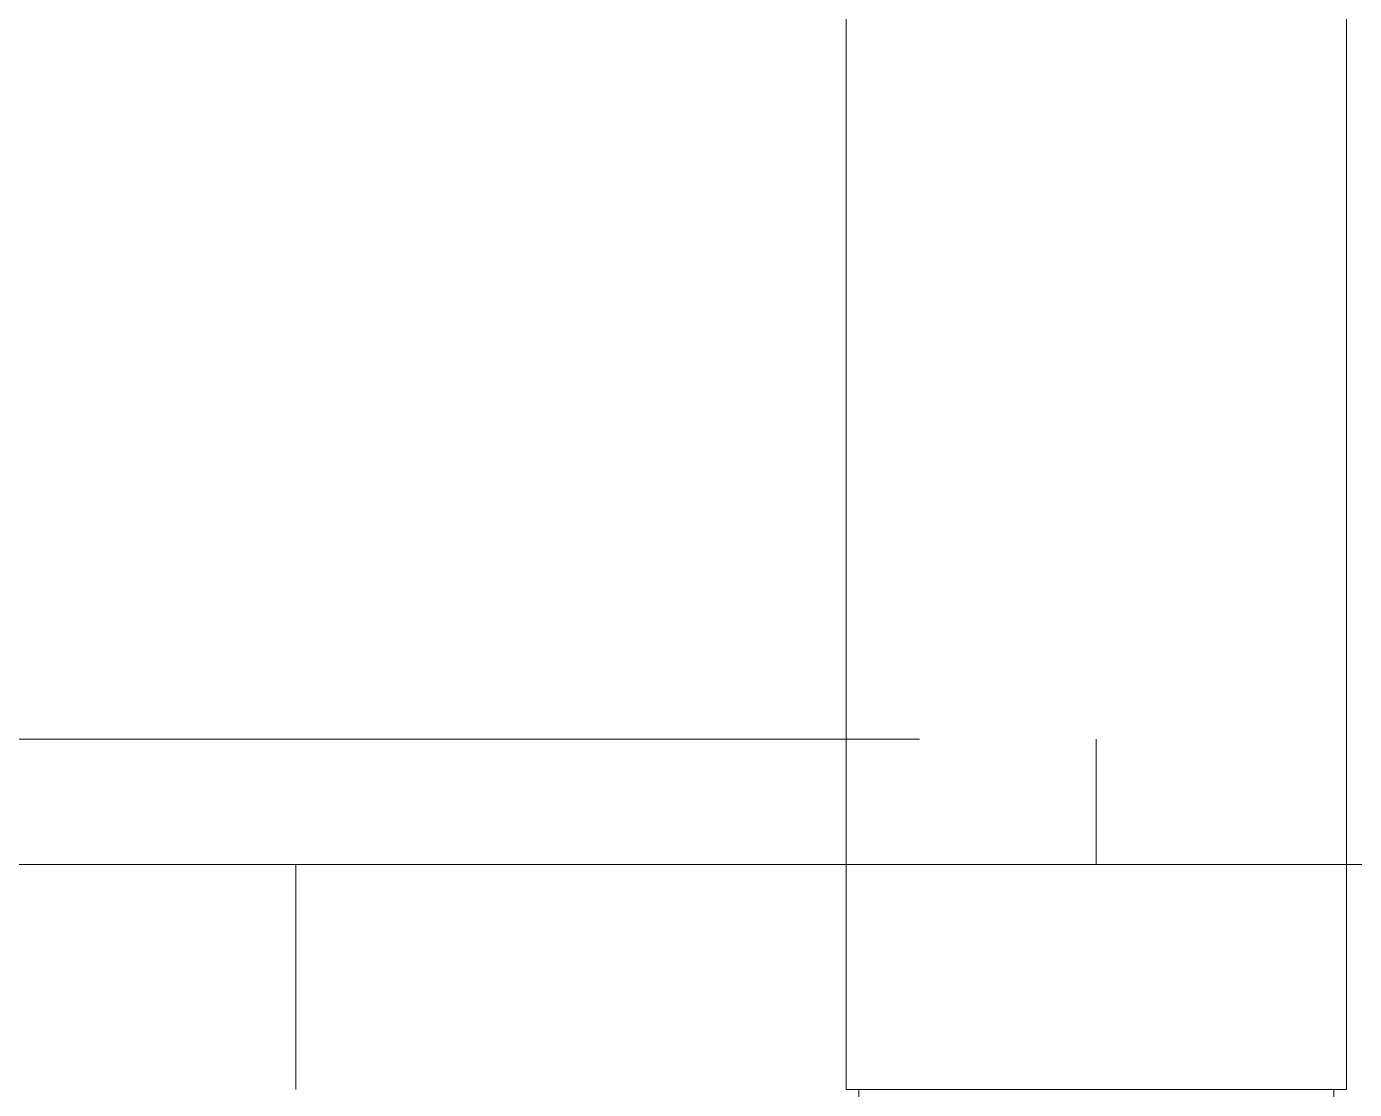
# Model space of a CAD drawing. Header units: millimetres. Extents: x 35540 to 832230, y -10956 to 416550.
# Drawn here: x 197675.3 to 197728.4, y 42057.5 to 42100 of the extents above; entities that cross this region are included whole.
import ezdxf

# ---------------------------------------------------------------- set-up
doc = ezdxf.new("R2010")
doc.units = ezdxf.units.MM
doc.layers.add('Q-CASE', color=31, linetype='Continuous', lineweight=5)

# ---------------------------------------------------------------- blocks, each defined once
blk = doc.blocks.new('DLN_Cat Ladder - 750x750x5000 _WDH_-9766194-2_F U_F_A_')
at = {"layer": 'Q-CASE'}
for p, q in [((-189.3, -699), (-189.3, -710.195)), ((-189.3, -749), (-189.3, -699)), ((-180.3, -707), (-265.3, -707)), ((-180.3, -707), (-265.3, -707)), ((-180.3, -707), (-265.3, -707)), ((-180.3, -707), (-265.3, -707)), ((-180.3, -707), (-265.3, -707)), ((-180.3, -707), (-265.3, -707)), ((-180.3, -707), (-265.3, -707)), ((-180.3, -707), (-265.3, -707)), ((-180.3, -707), (-265.3, -707)), ((-180.3, -707), (-265.3, -707)), ((-180.3, -707.341), (-180.3, -707)), ((-180.3, -707), (-180.3, -707.341)), ((-180.3, -707.341), (-180.3, -707)), ((-180.3, -707), (-180.3, -707.341)), ((-180.3, -707.341), (-180.3, -707)), ((-180.3, -707), (-180.3, -707.341)), ((-180.3, -707.341), (-180.3, -707)), ((-180.3, -707), (-180.3, -707.341)), ((-180.3, -707.341), (-180.3, -707)), ((-180.3, -707), (-180.3, -707.341)), ((-180.3, -707.341), (-180.3, -707)), ((-180.3, -707), (-180.3, -707.341)), ((-180.3, -707.341), (-180.3, -707)), ((-180.3, -707), (-180.3, -707.341)), ((-180.3, -707.341), (-180.3, -707)), ((-180.3, -707), (-180.3, -707.341)), ((-180.3, -707.341), (-180.3, -707)), ((-180.3, -707), (-180.3, -707.341)), ((-180.3, -707.341), (-180.3, -707)), ((-180.3, -707), (-180.3, -727)), ((-180.3, -708.34), (-180.3, -707.341)), ((-180.3, -707.341), (-180.3, -708.34)), ((-180.3, -708.34), (-180.3, -707.341)), ((-180.3, -707.341), (-180.3, -708.34)), ((-180.3, -708.34), (-180.3, -707.341)), ((-180.3, -707.341), (-180.3, -708.34)), ((-180.3, -708.34), (-180.3, -707.341)), ((-180.3, -707.341), (-180.3, -708.34)), ((-180.3, -708.34), (-180.3, -707.341)), ((-180.3, -707.341), (-180.3, -708.34)), ((-180.3, -708.34), (-180.3, -707.341)), ((-180.3, -707.341), (-180.3, -708.34)), ((-180.3, -708.34), (-180.3, -707.341)), ((-180.3, -707.341), (-180.3, -708.34)), ((-180.3, -708.34), (-180.3, -707.341)), ((-180.3, -707.341), (-180.3, -708.34)), ((-180.3, -708.34), (-180.3, -707.341)), ((-180.3, -707.341), (-180.3, -708.34)), ((-180.3, -708.34), (-180.3, -707.341)), ((-180.3, -710.282), (-180.3, -707.5)), ((-180.3, -707.5), (-180.3, -710.282)), ((-180.3, -710.282), (-180.3, -707.5)), ((-180.3, -707.5), (-180.3, -710.282)), ((-180.3, -707.824), (-180.3, -707.5)), ((-180.3, -707.5), (-180.3, -707.824)), ((-180.3, -710.282), (-180.3, -707.5)), ((-180.3, -707.5), (-180.3, -710.282)), ((-180.3, -708.773), (-180.3, -707.5)), ((-180.3, -707.5), (-180.3, -710.282)), ((-180.3, -707.824), (-180.3, -707.5)), ((-180.3, -707.5), (-180.3, -707.824)), ((-180.3, -707.824), (-180.3, -707.5)), ((-180.3, -707.5), (-180.3, -710.282)), ((-180.3, -710.282), (-180.3, -707.5)), ((-180.3, -707.5), (-180.3, -707.824)), ((-180.3, -708.773), (-180.3, -707.5)), ((-180.3, -707.5), (-180.3, -710.282)), ((-180.3, -710.282), (-180.3, -707.5)), ((-180.3, -707.5), (-180.3, -710.282)), ((-180.3, -708.773), (-180.3, -707.5)), ((-180.3, -707.5), (-180.3, -708.773)), ((-180.3, -707.824), (-180.3, -707.5)), ((-180.3, -707.5), (-180.3, -710.282)), ((-180.3, -708.773), (-180.3, -707.5)), ((-180.3, -707.5), (-180.3, -707.824)), ((-180.3, -708.773), (-180.3, -707.5)), ((-180.3, -707.5), (-180.3, -710.282)), ((-180.3, -708.773), (-180.3, -707.5)), ((-180.3, -707.5), (-180.3, -707.824)), ((-180.3, -707.824), (-180.3, -707.5)), ((-180.3, -707.5), (-180.3, -707.824)), ((269.7, -707.5), (-180.3, -707.5)), ((-180.3, -710.282), (-180.3, -707.5)), ((-180.3, -707.5), (-180.3, -710.282)), ((-180.3, -708.773), (-180.3, -707.5)), ((-180.3, -707.5), (-180.3, -707.824)), ((-180.3, -710.282), (-180.3, -707.824)), ((-180.3, -707.824), (-180.3, -710.282)), ((-180.3, -708.773), (-180.3, -707.824)), ((-180.3, -707.824), (-180.3, -710.282)), ((-180.3, -710.282), (-180.3, -707.824)), ((-180.3, -707.824), (-180.3, -710.282)), ((-180.3, -710.282), (-180.3, -707.824)), ((-180.3, -707.824), (-180.3, -708.773)), ((-180.3, -707.824), (-180.3, -710.282)), ((-180.3, -710.282), (-180.3, -707.824)), ((-180.3, -707.824), (-180.3, -710.282)), ((-180.3, -707.824), (-180.3, -710.282)), ((-180.3, -709.929), (-180.3, -708.34)), ((-180.3, -708.34), (-180.3, -709.929)), ((-180.3, -709.929), (-180.3, -708.34)), ((-180.3, -708.34), (-180.3, -709.929)), ((-180.3, -709.929), (-180.3, -708.34)), ((-180.3, -708.34), (-180.3, -709.929)), ((-180.3, -709.929), (-180.3, -708.34)), ((-180.3, -708.34), (-180.3, -709.929)), ((-180.3, -709.929), (-180.3, -708.34)), ((-180.3, -708.34), (-180.3, -709.929)), ((-180.3, -709.929), (-180.3, -708.34)), ((-180.3, -708.34), (-180.3, -709.929)), ((-180.3, -709.929), (-180.3, -708.34)), ((-180.3, -708.34), (-180.3, -709.929)), ((-180.3, -709.929), (-180.3, -708.34)), ((-180.3, -708.34), (-180.3, -709.929)), ((-180.3, -709.929), (-180.3, -708.34)), ((-180.3, -708.34), (-180.3, -709.929)), ((-180.3, -709.929), (-180.3, -708.34)), ((-180.3, -710.282), (-180.3, -708.773)), ((-180.3, -710.282), (-180.3, -708.773)), ((-180.3, -710.282), (-180.3, -708.773)), ((-180.3, -710.282), (-180.3, -708.773)), ((-180.3, -708.773), (-180.3, -710.282)), ((-180.3, -710.282), (-180.3, -708.773)), ((-180.3, -708.773), (-180.3, -710.282)), ((-180.3, -710.282), (-180.3, -708.773)), ((-180.3, -710.282), (-180.3, -708.773)), ((-180.3, -710.282), (-180.3, -708.773)), ((-180.3, -716.9), (-180.3, -709.929)), ((-180.3, -709.929), (-180.3, -712)), ((-180.3, -716.9), (-180.3, -709.929)), ((-180.3, -709.929), (-180.3, -716.9)), ((-180.3, -716.9), (-180.3, -709.929)), ((-180.3, -709.929), (-180.3, -716.9)), ((-180.3, -714.412), (-180.3, -709.929)), ((-180.3, -709.929), (-180.3, -716.9)), ((-180.3, -716.9), (-180.3, -709.929)), ((-180.3, -709.929), (-180.3, -714.412)), ((-180.3, -716.9), (-180.3, -709.929)), ((-180.3, -709.929), (-180.3, -712)), ((-180.3, -712), (-180.3, -709.929)), ((-180.3, -709.929), (-180.3, -714.412)), ((-180.3, -716.9), (-180.3, -709.929)), ((-180.3, -709.929), (-180.3, -716.9)), ((-180.3, -712), (-180.3, -709.929)), ((-180.3, -709.929), (-180.3, -712)), ((-180.3, -716.9), (-180.3, -709.929)), ((-180.3, -716.9), (-180.3, -710.282)), ((-180.3, -710.282), (-180.3, -716.9)), ((-180.3, -716.9), (-180.3, -710.282)), ((-180.3, -710.282), (-180.3, -716.9)), ((-180.3, -716.9), (-180.3, -710.282)), ((-180.3, -710.282), (-180.3, -716.9)), ((-180.3, -712.25), (-180.3, -710.282)), ((-180.3, -710.282), (-180.3, -712.25)), ((-180.3, -716.9), (-180.3, -710.282)), ((-180.3, -710.282), (-180.3, -716.9)), ((-180.3, -716.9), (-180.3, -710.282)), ((-180.3, -710.282), (-180.3, -716.9)), ((-180.3, -716.9), (-180.3, -710.282)), ((-180.3, -710.282), (-180.3, -716.9)), ((-180.3, -716.9), (-180.3, -710.282)), ((-180.3, -710.282), (-180.3, -712.25)), ((-180.3, -712.25), (-180.3, -710.282)), ((-180.3, -710.282), (-180.3, -716.9)), ((-180.3, -716.9), (-180.3, -710.282)), ((-180.3, -710.282), (-180.3, -716.9)), ((-180.3, -714.541), (-180.3, -710.282)), ((-180.3, -710.282), (-180.3, -712.25)), ((-180.3, -716.9), (-180.3, -710.282)), ((-180.3, -710.282), (-180.3, -714.541)), ((-180.3, -712.25), (-180.3, -710.282)), ((-180.3, -710.282), (-180.3, -712.25)), ((-180.3, -712.25), (-180.3, -710.282)), ((-180.3, -710.282), (-180.3, -712.25)), ((-180.3, -712.25), (-180.3, -710.282)), ((-180.3, -710.282), (-180.3, -712.25)), ((-180.3, -712.25), (-180.3, -710.282)), ((-180.3, -710.282), (-180.3, -714.541)), ((-180.3, -714.541), (-180.3, -710.282)), ((-180.3, -710.282), (-180.3, -716.9)), ((-180.3, -714.541), (-180.3, -710.282)), ((-180.3, -710.282), (-180.3, -716.9)), ((-189.3, -711.941), (-189.3, -717.057)), ((-180.3, -712), (-180.3, -714.412)), ((-180.3, -712), (-180.3, -716.9)), ((-180.3, -716.9), (-180.3, -712)), ((-180.3, -716.9), (-180.3, -712)), ((-180.3, -712), (-180.3, -716.9)), ((-180.3, -716.9), (-180.3, -712.25)), ((-180.3, -712.25), (-180.3, -716.9)), ((-180.3, -712.25), (-180.3, -716.9)), ((-180.3, -714.541), (-180.3, -712.25)), ((-180.3, -712.25), (-180.3, -714.541)), ((-180.3, -714.541), (-180.3, -712.25)), ((-180.3, -712.25), (-180.3, -716.9)), ((-180.3, -714.541), (-180.3, -712.25)), ((-180.3, -712.25), (-180.3, -716.9)), ((-180.3, -714.541), (-180.3, -712.25)), ((-180.3, -712.25), (-180.3, -714.541)), ((-180.3, -716.9), (-180.3, -712.25)), ((-180.3, -714.412), (-180.3, -716.9)), ((-180.3, -716.9), (-180.3, -714.412)), ((-180.3, -714.412), (-180.3, -716.9)), ((-180.3, -714.412), (-180.3, -716.9)), ((-180.3, -716.9), (-180.3, -714.541)), ((-180.3, -716.9), (-180.3, -714.541)), ((-180.3, -714.541), (-180.3, -716.9)), ((-180.3, -714.541), (-180.3, -716.9)), ((-180.3, -716.9), (-180.3, -714.541)), ((-180.3, -716.9), (-180.3, -714.541)), ((-180.3, -716.9), (-180.3, -714.541)), ((-180.3, -714.541), (-180.3, -716.9)), ((-180.3, -714.541), (-180.3, -716.9)), ((-180.3, -716.9), (-180.3, -714.541)), ((-180.3, -716.9), (-180.3, -714.541)), ((-194.3, -717), (-193.749, -717)), ((-193.749, -717), (-194.3, -717)), ((-194.3, -717), (-193.749, -717)), ((-193.749, -717), (-194.3, -717)), ((-193.749, -717), (-189.3, -717)), ((-189.3, -717), (-193.749, -717)), ((-193.749, -717), (-189.3, -717)), ((-189.3, -717), (-193.749, -717)), ((-180.3, -717), (-180.3, -716.9)), ((-180.3, -716.9), (-180.3, -717)), ((-180.3, -717), (-180.3, -716.9)), ((-180.3, -716.9), (-180.3, -717)), ((-180.3, -717), (-180.3, -716.9)), ((-180.3, -716.9), (-180.3, -717)), ((-180.3, -717), (-180.3, -716.9)), ((-180.3, -716.9), (-180.3, -717)), ((-180.3, -717), (-180.3, -716.9)), ((-180.3, -716.9), (-180.3, -717)), ((-180.3, -717), (-180.3, -716.9)), ((-180.3, -716.9), (-180.3, -717)), ((-180.3, -717), (-180.3, -716.9)), ((-180.3, -716.9), (-180.3, -717)), ((-180.3, -717), (-180.3, -716.9)), ((-180.3, -716.9), (-180.3, -717)), ((-180.3, -717), (-180.3, -716.9)), ((-180.3, -716.9), (-180.3, -717)), ((-180.3, -717), (-180.3, -716.9)), ((-180.3, -716.9), (-180.3, -717)), ((-180.3, -717), (-180.3, -716.9)), ((-180.3, -716.9), (-180.3, -717)), ((-180.3, -717), (-180.3, -716.9)), ((-180.3, -716.9), (-180.3, -717)), ((-180.3, -717), (-180.3, -716.9)), ((-180.3, -716.9), (-180.3, -717)), ((-180.3, -717), (-180.3, -716.9)), ((-180.3, -716.9), (-180.3, -717)), ((-180.3, -717), (-180.3, -716.9)), ((-180.3, -716.9), (-180.3, -717)), ((-180.3, -717), (-180.3, -716.9)), ((-180.3, -716.9), (-180.3, -717)), ((-180.3, -717), (-180.3, -716.9)), ((-180.3, -716.9), (-180.3, -717)), ((-180.3, -717), (-180.3, -716.9)), ((-180.3, -716.9), (-180.3, -717)), ((-180.3, -717), (-180.3, -716.9)), ((-180.3, -716.9), (-180.3, -717)), ((-180.3, -717), (-180.3, -716.9)), ((-180.3, -716.9), (-180.3, -717)), ((-180.3, -717), (-180.3, -716.9)), ((-180.3, -716.9), (-180.3, -717)), ((-180.3, -717), (-180.3, -716.9)), ((-180.3, -716.9), (-180.3, -717)), ((-180.3, -717), (-180.3, -716.9)), ((-180.3, -716.9), (-180.3, -717)), ((-180.3, -717), (-180.3, -716.9)), ((-180.3, -716.9), (-180.3, -717)), ((-180.3, -717), (-180.3, -716.9)), ((-180.3, -716.9), (-180.3, -717)), ((-180.3, -717), (-180.3, -716.9)), ((-180.3, -716.9), (-180.3, -717)), ((-180.3, -717), (-180.3, -716.9)), ((-180.3, -716.9), (-180.3, -717)), ((-180.3, -717), (-180.3, -716.9)), ((-180.3, -723.718), (-180.3, -717)), ((-180.3, -717), (-180.3, -723.718)), ((-180.3, -723.718), (-180.3, -717)), ((-180.3, -717), (-180.3, -719.459)), ((-180.3, -723.718), (-180.3, -717)), ((-180.3, -717), (-180.3, -723.718)), ((-180.3, -719.459), (-180.3, -717)), ((-180.3, -717), (-180.3, -723.718)), ((-180.3, -723.718), (-180.3, -717)), ((-180.3, -717), (-180.3, -723.718)), ((-180.3, -723.718), (-180.3, -717)), ((-180.3, -717), (-180.3, -723.718)), ((-180.3, -723.718), (-180.3, -717)), ((-180.3, -717), (-180.3, -723.718)), ((-180.3, -723.718), (-180.3, -717)), ((-180.3, -717), (-180.3, -719.459)), ((-180.3, -719.459), (-180.3, -717)), ((-180.3, -717), (-180.3, -719.459)), ((-180.3, -719.459), (-180.3, -717)), ((-180.3, -717), (-180.3, -719.459)), ((-180.3, -719.459), (-180.3, -717)), ((-180.3, -717), (-180.3, -723.718)), ((-180.3, -723.718), (-180.3, -717)), ((-180.3, -717), (-180.3, -719.459)), ((-180.3, -721.75), (-180.3, -717)), ((-180.3, -717), (-180.3, -719.459)), ((-180.3, -719.459), (-180.3, -717)), ((-180.3, -717), (-180.3, -719.459)), ((-180.3, -719.459), (-180.3, -717)), ((-180.3, -717), (-180.3, -719.459)), ((-180.3, -719.459), (-180.3, -717)), ((-180.3, -717), (-180.3, -719.459)), ((-180.3, -719.459), (-180.3, -717)), ((-180.3, -717), (-180.3, -719.459)), ((-180.3, -719.459), (-180.3, -717)), ((-180.3, -717), (-180.3, -723.718)), ((-180.3, -724.071), (-180.3, -717)), ((-180.3, -717), (-180.3, -724.071)), ((-180.3, -719.588), (-180.3, -717)), ((-180.3, -717), (-180.3, -722)), ((-180.3, -724.071), (-180.3, -717)), ((-180.3, -717), (-180.3, -724.071)), ((-180.3, -719.588), (-180.3, -717)), ((-180.3, -717), (-180.3, -722)), ((-180.3, -724.071), (-180.3, -717)), ((-180.3, -717), (-180.3, -724.071)), ((-180.3, -724.071), (-180.3, -717)), ((-180.3, -717), (-180.3, -724.071)), ((-180.3, -722), (-180.3, -717)), ((-180.3, -717), (-180.3, -719.588)), ((-180.3, -724.071), (-180.3, -717)), ((-180.3, -717), (-180.3, -724.071)), ((-180.3, -724.071), (-180.3, -717)), ((-180.3, -717), (-180.3, -724.071)), ((-180.3, -724.071), (-180.3, -717)), ((-180.3, -719.459), (-180.3, -723.718)), ((-180.3, -721.75), (-180.3, -719.459)), ((-180.3, -719.459), (-180.3, -721.75)), ((-180.3, -723.718), (-180.3, -719.459)), ((-180.3, -719.459), (-180.3, -723.718)), ((-180.3, -721.75), (-180.3, -719.459)), ((-180.3, -719.459), (-180.3, -723.718)), ((-180.3, -723.718), (-180.3, -719.459)), ((-180.3, -719.459), (-180.3, -723.718)), ((-180.3, -719.459), (-180.3, -721.75)), ((-180.3, -721.75), (-180.3, -719.459)), ((-180.3, -719.459), (-180.3, -721.75)), ((-180.3, -721.75), (-180.3, -719.459)), ((-180.3, -719.459), (-180.3, -721.75)), ((-180.3, -721.75), (-180.3, -719.459)), ((-180.3, -719.459), (-180.3, -721.75)), ((-180.3, -723.718), (-180.3, -719.459)), ((-180.3, -719.459), (-180.3, -721.75)), ((-180.3, -721.75), (-180.3, -719.459)), ((-180.3, -724.071), (-180.3, -719.588)), ((-180.3, -722), (-180.3, -719.588)), ((-180.3, -719.588), (-180.3, -724.071)), ((-180.3, -723.718), (-180.3, -721.75)), ((-180.3, -721.75), (-180.3, -723.718)), ((-180.3, -723.718), (-180.3, -721.75)), ((-180.3, -723.718), (-180.3, -721.75)), ((-180.3, -721.75), (-180.3, -723.718)), ((-180.3, -723.718), (-180.3, -721.75)), ((-180.3, -721.75), (-180.3, -723.718)), ((-180.3, -723.718), (-180.3, -721.75)), ((-180.3, -721.75), (-180.3, -723.718)), ((-180.3, -723.718), (-180.3, -721.75)), ((-180.3, -721.75), (-180.3, -723.718)), ((-180.3, -721.75), (-180.3, -723.718)), ((-180.3, -723.718), (-180.3, -721.75)), ((-180.3, -722), (-180.3, -724.071)), ((-180.3, -724.071), (-180.3, -722)), ((-180.3, -722), (-180.3, -724.071)), ((-180.3, -724.071), (-180.3, -722)), ((-194.3, -767), (-194.3, -724.071)), ((-194.3, -724.071), (-194.3, -767)), ((-194.3, -767), (-194.3, -724.071)), ((-194.3, -724.071), (-194.3, -767)), ((-189.3, -724.071), (-189.3, -767)), ((-189.3, -724.071), (-189.3, -767)), ((-189.3, -724.071), (-189.3, -767)), ((-189.3, -724.071), (-189.3, -767)), ((-189.3, -724.078), (-189.3, -734.355)), ((-180.3, -726.5), (-180.3, -723.718)), ((-180.3, -723.718), (-180.3, -726.5)), ((-180.3, -726.5), (-180.3, -723.718)), ((-180.3, -723.718), (-180.3, -726.5)), ((-180.3, -726.176), (-180.3, -723.718)), ((-180.3, -723.718), (-180.3, -726.5)), ((-180.3, -726.5), (-180.3, -723.718)), ((-180.3, -723.718), (-180.3, -726.176)), ((-180.3, -725.227), (-180.3, -723.718)), ((-180.3, -723.718), (-180.3, -725.227)), ((-180.3, -725.227), (-180.3, -723.718)), ((-180.3, -723.718), (-180.3, -726.5)), ((-180.3, -726.5), (-180.3, -723.718)), ((-180.3, -723.718), (-180.3, -726.5)), ((-180.3, -726.5), (-180.3, -723.718)), ((-180.3, -723.718), (-180.3, -726.5)), ((-180.3, -726.5), (-180.3, -723.718)), ((-180.3, -723.718), (-180.3, -726.5)), ((-180.3, -726.5), (-180.3, -723.718)), ((-180.3, -723.718), (-180.3, -725.227)), ((-180.3, -725.227), (-180.3, -723.718)), ((-180.3, -723.718), (-180.3, -725.227)), ((-180.3, -726.5), (-180.3, -723.718)), ((-180.3, -723.718), (-180.3, -726.5)), ((-180.3, -726.5), (-180.3, -723.718)), ((-180.3, -723.718), (-180.3, -726.176)), ((-180.3, -726.5), (-180.3, -723.718)), ((-180.3, -723.718), (-180.3, -725.227)), ((-180.3, -726.176), (-180.3, -723.718)), ((-180.3, -723.718), (-180.3, -726.5)), ((-180.3, -726.5), (-180.3, -723.718)), ((-180.3, -723.718), (-180.3, -725.227)), ((-180.3, -726.5), (-180.3, -723.718)), ((-180.3, -723.718), (-180.3, -726.5)), ((-180.3, -725.227), (-180.3, -723.718)), ((-180.3, -723.718), (-180.3, -726.176)), ((-180.3, -725.66), (-180.3, -724.071)), ((-180.3, -724.071), (-180.3, -725.66)), ((-180.3, -725.66), (-180.3, -724.071)), ((-180.3, -724.071), (-180.3, -725.66)), ((-180.3, -725.66), (-180.3, -724.071)), ((-180.3, -724.071), (-180.3, -725.66)), ((-180.3, -725.66), (-180.3, -724.071)), ((-180.3, -724.071), (-180.3, -725.66)), ((-180.3, -725.66), (-180.3, -724.071)), ((-180.3, -724.071), (-180.3, -725.66)), ((-180.3, -725.66), (-180.3, -724.071)), ((-180.3, -724.071), (-180.3, -725.66)), ((-180.3, -725.66), (-180.3, -724.071)), ((-180.3, -724.071), (-180.3, -725.66)), ((-180.3, -725.66), (-180.3, -724.071)), ((-180.3, -724.071), (-180.3, -725.66)), ((-180.3, -725.66), (-180.3, -724.071)), ((-180.3, -724.071), (-180.3, -725.66)), ((-180.3, -725.66), (-180.3, -724.071)), ((-180.3, -726.5), (-180.3, -725.227)), ((-180.3, -725.227), (-180.3, -726.176)), ((-180.3, -726.176), (-180.3, -725.227)), ((-180.3, -725.227), (-180.3, -726.176)), ((-180.3, -726.5), (-180.3, -725.227)), ((-180.3, -725.227), (-180.3, -726.5)), ((-180.3, -725.227), (-180.3, -726.5)), ((-180.3, -725.227), (-180.3, -726.176)), ((-180.3, -726.5), (-180.3, -725.227)), ((-180.3, -726.659), (-180.3, -725.66)), ((-180.3, -725.66), (-180.3, -726.659)), ((-180.3, -726.659), (-180.3, -725.66)), ((-180.3, -725.66), (-180.3, -726.659)), ((-180.3, -726.659), (-180.3, -725.66)), ((-180.3, -725.66), (-180.3, -726.659)), ((-180.3, -726.659), (-180.3, -725.66)), ((-180.3, -725.66), (-180.3, -726.659)), ((-180.3, -726.659), (-180.3, -725.66)), ((-180.3, -725.66), (-180.3, -726.659)), ((-180.3, -726.659), (-180.3, -725.66)), ((-180.3, -725.66), (-180.3, -726.659)), ((-180.3, -726.659), (-180.3, -725.66)), ((-180.3, -725.66), (-180.3, -726.659)), ((-180.3, -726.659), (-180.3, -725.66)), ((-180.3, -725.66), (-180.3, -726.659)), ((-180.3, -726.659), (-180.3, -725.66)), ((-180.3, -725.66), (-180.3, -726.659)), ((-180.3, -726.659), (-180.3, -725.66)), ((-180.3, -726.5), (-180.3, -726.176)), ((-180.3, -726.176), (-180.3, -726.5)), ((-180.3, -726.176), (-180.3, -726.5)), ((-180.3, -726.5), (-180.3, -726.176)), ((-180.3, -726.176), (-180.3, -726.5)), ((-180.3, -726.176), (-180.3, -726.5)), ((-180.3, -726.5), (-180.3, -726.176)), ((-180.3, -726.176), (-180.3, -726.5)), ((-180.3, -726.176), (-180.3, -726.5)), ((-180.3, -726.5), (269.7, -726.5)), ((-180.3, -727), (-180.3, -726.659)), ((-180.3, -726.659), (-180.3, -727)), ((-180.3, -727), (-180.3, -726.659)), ((-180.3, -726.659), (-180.3, -727)), ((-180.3, -727), (-180.3, -726.659)), ((-180.3, -726.659), (-180.3, -727)), ((-180.3, -727), (-180.3, -726.659)), ((-180.3, -726.659), (-180.3, -727)), ((-180.3, -727), (-180.3, -726.659)), ((-180.3, -726.659), (-180.3, -727)), ((-180.3, -727), (-180.3, -726.659)), ((-180.3, -726.659), (-180.3, -727)), ((-180.3, -727), (-180.3, -726.659)), ((-180.3, -726.659), (-180.3, -727)), ((-180.3, -727), (-180.3, -726.659)), ((-180.3, -726.659), (-180.3, -727)), ((-180.3, -727), (-180.3, -726.659)), ((-180.3, -726.659), (-180.3, -727)), ((-180.3, -727), (-180.3, -726.659)), ((-245.3, -727), (-180.3, -727)), ((-245.3, -727), (-180.3, -727)), ((-245.3, -727), (-180.3, -727)), ((-245.3, -727), (-180.3, -727)), ((-245.3, -727), (-180.3, -727)), ((-245.3, -727), (-180.3, -727)), ((-245.3, -727), (-180.3, -727)), ((-245.3, -727), (-180.3, -727)), ((-245.3, -727), (-180.3, -727)), ((-245.3, -727), (-180.3, -727)), ((-189.3, -734.355), (-189.3, -742.301)), ((-189.3, -742.301), (-189.3, -747.296)), ((-189.3, -747.296), (-189.3, -749)), ((-189.3, -749), (-180.3, -749))]:
    blk.add_line(p, q, dxfattribs=at)

msp = doc.modelspace()

# ---------------------------------------------------------------- block references
at = {"layer": 'Q-CASE', "rotation": 269.9999999999997}
msp.add_blockref('DLN_Cat Ladder - 750x750x5000 _WDH_-9766194-2_F U_F_A_', (198435.119, 41877.186), dxfattribs=at)

doc.saveas('drawing.dxf')
